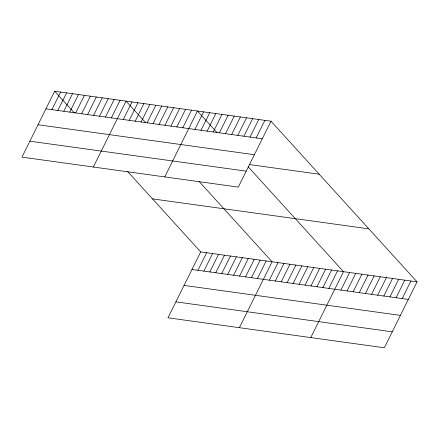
<?xml version="1.0" encoding="UTF-8"?>
<svg xmlns="http://www.w3.org/2000/svg" width="439" height="439" viewBox="0 0 439 439"><rect width="100%" height="100%" fill="white"/><g stroke="black" fill="none" stroke-linecap="round" stroke-linejoin="round"><path stroke-width="0.66" d="M54.666 91.235L21.95 157.135L238.306 187.102L271.022 121.202L54.666 91.235L74.295 112.834M51.89 109.629L60.615 92.058M57.844 110.452L66.563 92.881M63.792 111.276L72.512 93.705M69.741 112.099L78.466 94.528M75.689 112.922L84.414 95.356M81.643 113.75L90.363 96.179M87.591 114.574L96.311 97.003M93.54 115.397L102.265 97.826M99.488 116.22L108.213 98.649M105.442 117.043L114.162 99.472M111.391 117.871L120.11 100.301M93.348 167.023L126.064 101.124L145.693 122.722M123.288 119.518L132.013 101.947M129.242 120.341L137.961 102.77M135.19 121.164L143.91 103.593M141.138 121.987L149.864 104.422M147.087 122.816L155.812 105.245M153.041 123.639L161.761 106.068M158.989 124.462L167.709 106.891M164.938 125.285L173.657 107.714M170.886 126.108L179.611 108.537M176.84 126.937L185.56 109.366M182.789 127.76L191.508 110.189M164.746 176.917L197.457 111.012L217.091 132.611M194.867 129.434L203.592 111.863M200.996 130.279L209.721 112.708M207.126 131.129L215.851 113.558M213.255 131.98L221.98 114.409M219.39 132.83L228.11 115.259M225.52 133.675L234.239 116.105M231.649 134.526L240.369 116.955M237.779 135.377L246.498 117.806M243.908 136.222L252.628 118.656M250.038 137.072L258.758 119.501M256.167 137.923L264.893 120.352M127.469 171.331L200.694 251.898L167.978 317.798L384.334 347.765L417.05 281.865L271.022 121.202M197.923 270.292L206.643 252.721M203.872 271.115L212.591 253.544M209.82 271.939L218.545 254.368M215.774 272.762L224.494 255.191M221.722 273.585L230.442 256.019M227.671 274.413L236.391 256.842M233.619 275.237L242.344 257.666M239.573 276.06L248.293 258.489M245.522 276.883L254.241 259.312M251.47 277.706L260.19 260.135M257.419 278.529L266.144 260.964M239.376 327.686L272.092 261.787L199.29 181.686M269.321 280.181L278.041 262.61M275.269 281.004L283.989 263.433M281.218 281.827L289.943 264.256M287.166 282.65L295.891 265.079M293.12 283.479L301.84 265.908M299.069 284.302L307.788 266.731M305.017 285.125L313.742 267.554M310.966 285.948L319.691 268.377M316.92 286.771L325.639 269.2M322.868 287.594L331.588 270.029M328.816 288.423L337.542 270.852M310.774 337.58L343.49 271.675L248.194 166.831M340.9 290.097L349.62 272.526M347.029 290.942L355.749 273.371M353.159 291.792L361.879 274.221M359.289 292.643L368.008 275.072M365.418 293.488L374.138 275.922M371.548 294.339L380.267 276.768M377.677 295.189L386.402 277.618M383.807 296.04L392.532 278.469M389.936 296.885L398.661 279.319M396.066 297.735L404.791 280.164M402.195 298.586L410.92 281.015M45.941 108.806L262.297 138.773M38.023 124.753L254.379 154.72M249.325 164.543L319.208 174.217M29.868 141.188L246.224 171.155M152.503 198.878L368.859 228.845M200.694 251.898L417.05 281.865M191.975 269.464L408.33 299.436M184.056 285.416L400.412 315.383M175.896 301.851L392.252 331.818"/></g></svg>
